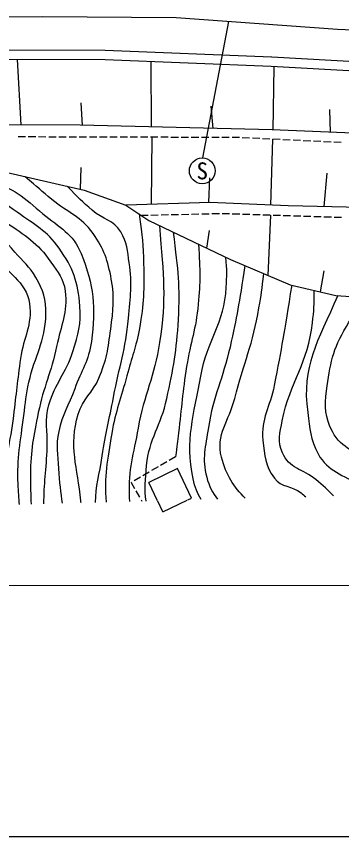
# Model space of a CAD drawing. Units: millimetres, scale not verified. Extents: x 40000 to 680000, y 20000 to 380000.
# Drawn here: x 105862 to 140978, y 205000 to 293619 of the extents above; entities that cross this region are included whole.
import ezdxf
from ezdxf.enums import TextEntityAlignment as Align

# ---------------------------------------------------------------- set-up
doc = ezdxf.new("R2010")
doc.units = ezdxf.units.MM
doc.header["$LTSCALE"] = 1000
for name, color, linetype, lineweight in [('M-BGD', 7, 'Continuous', 25), ('M-STR-HTXT', 7, 'Continuous', 13), ('M-TTL-BAND', 7, 'Continuous', 25)]:
    doc.layers.add(name, color=color, linetype=linetype, lineweight=lineweight)
doc.styles.add('ＭＳ ゴシック', font='')
doc.styles.get('ＭＳ ゴシック').set_extended_font_data('MS Gothic')

msp = doc.modelspace()

# ---------------------------------------------------------------- linework, layer by layer
at = {"layer": 'M-BGD'}
for p, q in [((90114, 293475), (108671, 293619)), ((108671, 293619), (123112, 293486)), ((123112, 293486), (140528, 292227)), ((125980, 278339), (128784, 293075)), ((140528, 292227), (157637, 291589)), ((115464, 289930), (95943, 289993)), ((133419, 289200), (115464, 289930)), ((115442, 288930), (95966, 288993)), ((106383, 281890), (105966, 288961)), ((133378, 288200), (115442, 288930)), ((153737, 288102), (133432, 289199)), ((120437, 281666), (120428, 288727)), ((153683, 287103), (133378, 288200)), ((133580, 281344), (133701, 288183)), ((113002, 281847), (112850, 284285)), ((127106, 281503), (126876, 283923)), ((139778, 281091), (139712, 283575)), ((112745, 281853), (95341, 281955)), ((133491, 281348), (112745, 281853)), ((151312, 280620), (133491, 281348)), ((106849, 280594), (106049, 280596)), ((107949, 280591), (107149, 280593)), ((109049, 280588), (108249, 280590)), ((110149, 280585), (109349, 280587)), ((111249, 280582), (110449, 280584)), ((112349, 280579), (111549, 280581)), ((113449, 280576), (112649, 280578)), ((114549, 280573), (113749, 280575)), ((115649, 280570), (114849, 280572)), ((116749, 280567), (115949, 280570)), ((117849, 280565), (117049, 280567)), ((118949, 280562), (118149, 280564)), ((120049, 280559), (119249, 280561)), ((121149, 280556), (120349, 280558)), ((120437, 273318), (120509, 280623)), ((122249, 280553), (121449, 280555)), ((123349, 280550), (122549, 280552)), ((124449, 280547), (123649, 280549)), ((125549, 280544), (124749, 280546)), ((126649, 280541), (125849, 280543)), ((127749, 280538), (126949, 280540)), ((128849, 280535), (128049, 280537)), ((129734, 280533), (129149, 280535)), ((129949, 280522), (129734, 280533)), ((131048, 280468), (130249, 280507)), ((132146, 280413), (131347, 280453)), ((133245, 280359), (132446, 280399)), ((133351, 273233), (133560, 280355)), ((134344, 280305), (133545, 280344)), ((135442, 280250), (134643, 280290)), ((136541, 280196), (135742, 280235)), ((137640, 280141), (136841, 280181)), ((138738, 280087), (137939, 280126)), ((139837, 280032), (139038, 280072)), ((140936, 279978), (140136, 280018)), ((104236, 276890), (113190, 274849)), ((112774, 274944), (112852, 277311)), ((139085, 273072), (139426, 276692)), ((126635, 273496), (126735, 276191)), ((113190, 274849), (117667, 273238)), ((126785, 273500), (117667, 273238)), ((117667, 273238), (120173, 271584)), ((135206, 273158), (126785, 273500)), ((150710, 272817), (135206, 273158)), ((120081, 272109), (119402, 272093)), ((121181, 272136), (120381, 272116)), ((122281, 272162), (121481, 272143)), ((123380, 272189), (122581, 272170)), ((124480, 272216), (123680, 272196)), ((125580, 272242), (124780, 272223)), ((126679, 272269), (125880, 272250)), ((127779, 272296), (126979, 272276)), ((128878, 272271), (128079, 272297)), ((129978, 272236), (129178, 272262)), ((131077, 272200), (130278, 272226)), ((132177, 272164), (131377, 272190)), ((133276, 272129), (132477, 272155)), ((133062, 265620), (133343, 272143)), ((134376, 272093), (133576, 272119)), ((135475, 272057), (134675, 272083)), ((120173, 271584), (128990, 267354)), ((136574, 272022), (135775, 272048)), ((137674, 271986), (136874, 272012)), ((138773, 271950), (137974, 271976)), ((139873, 271915), (139073, 271941)), ((140972, 271879), (140173, 271905)), ((126435, 268580), (126697, 270473)), ((128990, 267354), (135440, 264607)), ((138684, 263859), (139089, 266120)), ((135440, 264607), (140363, 263471)), ((140363, 263471), (144595, 263199)), ((122106, 245492), (121414, 245091)), ((123057, 246045), (122366, 245643)), ((123247, 244757), (120145, 243261)), ((121155, 244940), (120463, 244538)), ((124783, 241573), (123247, 244757)), ((119252, 243835), (118561, 243433)), ((120204, 244387), (119512, 243986)), ((118301, 243283), (118246, 243251)), ((118246, 243251), (118616, 242614)), ((121096, 241291), (120145, 243261)), ((118767, 242354), (119168, 241663)), ((119319, 241403), (119411, 241246)), ((121682, 240077), (121117, 241247)), ((121682, 240077), (124287, 241333)), ((124385, 241381), (124783, 241573))]:
    msp.add_line(p, q, dxfattribs=at)
msp.add_circle((125929, 276932), 1392, dxfattribs=at)
for points, knots in [([(79306, 278021), (81202, 276090), (81931, 275430), (83870, 274103), (86322, 272423), (87875, 271603), (90752, 270856), (93080, 270251), (94500, 270678), (96902, 270545), (99097, 270423), (100853, 271622), (102518, 270187), (103222, 269580), (103054, 268836), (103494, 268017), (104720, 265737), (106940, 265143), (107278, 262576), (107584, 260254), (106637, 258977), (106305, 256658), (105961, 254249), (105837, 252890), (105546, 250473), (105191, 247519), (104586, 245882), (104655, 242907), (104673, 242141), (104707, 241473), (104768, 240848)], [0, 0, 0, 0, 1, 1, 1, 2, 2, 2, 3, 3, 3, 4, 4, 4, 5, 5, 5, 6, 6, 6, 7, 7, 7, 8, 8, 8, 9, 9, 9, 10, 10, 10, 10]), ([(106180, 240886), (106126, 241559), (106086, 242276), (106048, 243070), (105908, 245982), (106303, 247615), (106660, 250508), (106834, 251915), (106913, 252709), (107216, 254094), (107847, 256979), (108985, 258476), (109054, 261428), (109092, 263040), (108747, 264000), (107962, 265408), (107283, 266625), (106591, 267096), (105675, 268146), (104661, 269308), (104207, 270096), (102982, 271034), (102290, 271564), (101755, 271657), (100905, 271846), (98608, 272356), (97212, 271550), (94882, 271878), (92611, 272199), (91331, 272456), (89161, 273199), (87009, 273937), (85696, 274398), (84020, 275936), (83315, 276583), (83003, 276864), (82352, 277730)], [0, 0, 0, 0, 1, 1, 1, 2, 2, 2, 3, 3, 3, 4, 4, 4, 5, 5, 5, 6, 6, 6, 7, 7, 7, 8, 8, 8, 9, 9, 9, 10, 10, 10, 11, 11, 11, 12, 12, 12, 12]), ([(84447, 277617), (85922, 276081), (86525, 275422), (88198, 274522), (89750, 273686), (90756, 273463), (92480, 273096), (94066, 272758), (94991, 272763), (96611, 272691), (98368, 272614), (99393, 273140), (101113, 272774), (102588, 272460), (103453, 272203), (104711, 271371), (106824, 269973), (108147, 269173), (109574, 267079), (110344, 265951), (110961, 265303), (111130, 263947), (111422, 261603), (110685, 260283), (110204, 257971), (109613, 255130), (108807, 253653), (108227, 250810), (107701, 248237), (107389, 246765), (107382, 244138), (107379, 242887), (107385, 241898), (107462, 240921)], [0, 0, 0, 0, 1, 1, 1, 2, 2, 2, 3, 3, 3, 4, 4, 4, 5, 5, 5, 6, 6, 6, 7, 7, 7, 8, 8, 8, 9, 9, 9, 10, 10, 10, 11, 11, 11, 11]), ([(108839, 240959), (108831, 243065), (109095, 244657), (109191, 247109), (109260, 248877), (108896, 249932), (109375, 251635), (110046, 254021), (111210, 255067), (111973, 257426), (112567, 259263), (112856, 260385), (112725, 262311), (112549, 264901), (111974, 266444), (110479, 268565), (109134, 270472), (107850, 271109), (105941, 272451), (104737, 273296), (104049, 273822), (102656, 274295), (100964, 274869), (99882, 274598), (98096, 274641), (96436, 274681), (95481, 274176), (93849, 274477), (92043, 274811), (91093, 275304), (89427, 276077), (88341, 276581), (87951, 276777), (86709, 277494)], [0, 0, 0, 0, 1, 1, 1, 2, 2, 2, 3, 3, 3, 4, 4, 4, 5, 5, 5, 6, 6, 6, 7, 7, 7, 8, 8, 8, 9, 9, 9, 10, 10, 10, 11, 11, 11, 11]), ([(93145, 277182), (94520, 276420), (95127, 276203), (96482, 275824), (98927, 275142), (100517, 276405), (102980, 275792), (105528, 275157), (106710, 273984), (108725, 272301), (110514, 270807), (111985, 270151), (112846, 267986), (114224, 264521), (114459, 262201), (113963, 258506), (113681, 256405), (112879, 255382), (112160, 253388), (111506, 251576), (110824, 250655), (110432, 248769), (110113, 247234), (110315, 246319), (110410, 244754), (110499, 243289), (110625, 242144), (110818, 241012)], [0, 0, 0, 0, 1, 1, 1, 2, 2, 2, 3, 3, 3, 4, 4, 4, 5, 5, 5, 6, 6, 6, 7, 7, 7, 8, 8, 8, 9, 9, 9, 9]), ([(112842, 241067), (112837, 241132), (112831, 241196), (112825, 241262), (112492, 244915), (111469, 247142), (112543, 250649), (113055, 252319), (114081, 252921), (114770, 254526), (115610, 256484), (115767, 257717), (116045, 259829), (116319, 261914), (116486, 263143), (116112, 265213), (115743, 267262), (115319, 268448), (114145, 270167), (112874, 272029), (111408, 272376), (109688, 273833), (108560, 274788), (108199, 275096), (106818, 276301)], [0, 0, 0, 0, 1, 1, 1, 2, 2, 2, 3, 3, 3, 4, 4, 4, 5, 5, 5, 6, 6, 6, 7, 7, 7, 8, 8, 8, 8]), ([(114421, 241110), (114405, 242809), (114851, 244149), (115135, 246141), (115491, 248631), (115873, 249995), (116345, 252466), (116981, 255799), (117647, 257622), (117971, 260999), (118194, 263325), (118368, 264666), (118046, 266980), (117859, 268325), (117827, 269169), (117126, 270331), (116347, 271621), (115200, 271686), (114057, 272667), (112944, 273623), (112577, 273999), (111348, 275269)], [0, 0, 0, 0, 1, 1, 1, 2, 2, 2, 3, 3, 3, 4, 4, 4, 5, 5, 5, 6, 6, 6, 7, 7, 7, 7]), ([(119116, 272281), (119466, 269788), (119543, 269001), (119602, 266886), (119678, 264149), (119619, 262587), (119140, 259891), (118780, 257864), (118316, 256786), (117793, 254795), (117152, 252359), (116582, 251040), (116162, 248556), (115673, 245665), (115337, 243903), (115554, 241141)], [0, 0, 0, 0, 1, 1, 1, 2, 2, 2, 3, 3, 3, 4, 4, 4, 5, 5, 5, 5]), ([(121306, 271040), (121762, 265333), (122057, 263280), (121323, 258397), (120769, 254711), (119662, 252810), (119006, 249141), (118498, 246298), (117915, 244697), (118038, 241811), (118046, 241602), (118055, 241402), (118063, 241209)], [0, 0, 0, 0, 1, 1, 1, 2, 2, 2, 3, 3, 3, 4, 4, 4, 4]), ([(119867, 241258), (119656, 242486), (119789, 243583), (119927, 245086), (120196, 248024), (121485, 249435), (122099, 252322), (122800, 255624), (123180, 257501), (123359, 260872), (123555, 264558), (123352, 266005), (122832, 270308)], [0, 0, 0, 0, 1, 1, 1, 2, 2, 2, 3, 3, 3, 4, 4, 4, 4]), ([(125544, 269007), (125692, 266012), (125731, 265040), (125498, 262514), (125253, 259859), (124669, 258436), (124246, 255803), (123797, 253012), (123714, 251425), (123372, 248619), (123249, 247613), (123211, 247299), (123057, 246045)], [0, 0, 0, 0, 1, 1, 1, 2, 2, 2, 3, 3, 3, 4, 4, 4, 4]), ([(125813, 241419), (125420, 242053), (125127, 242755), (124942, 243669), (124077, 247928), (125027, 250482), (125768, 254765), (126433, 258607), (128358, 260464), (128521, 264359), (128574, 265626), (128627, 266163), (128469, 267604)], [0, 0, 0, 0, 1, 1, 1, 2, 2, 2, 3, 3, 3, 4, 4, 4, 4]), ([(130538, 266695), (129884, 262485), (129698, 261292), (128930, 257875), (128160, 254452), (127123, 252669), (126600, 249200), (126288, 247124), (125863, 245856), (126408, 243829), (126672, 242846), (127054, 242109), (127566, 241467)], [0, 0, 0, 0, 1, 1, 1, 2, 2, 2, 3, 3, 3, 4, 4, 4, 4]), ([(130574, 241549), (129305, 242811), (128535, 244023), (128015, 245985), (127363, 248446), (128825, 249875), (129444, 252345), (130404, 256178), (131410, 258219), (132056, 262117), (132295, 263561), (132397, 264079), (132569, 265830)], [0, 0, 0, 0, 1, 1, 1, 2, 2, 2, 3, 3, 3, 4, 4, 4, 4]), ([(135597, 264571), (134733, 259325), (134532, 257945), (133701, 253725), (133247, 251416), (132238, 250164), (132484, 247823), (132659, 246167), (132726, 245078), (133722, 243743), (134493, 242710), (135582, 242922), (136603, 242136), (136781, 241999), (136950, 241862), (137111, 241726)], [0, 0, 0, 0, 1, 1, 1, 2, 2, 2, 3, 3, 3, 4, 4, 4, 5, 5, 5, 5]), ([(140112, 241808), (139555, 242371), (138964, 242966), (138210, 243567), (136794, 244697), (135290, 244794), (134587, 246464), (134062, 247710), (134304, 248600), (134568, 249927), (135415, 254170), (137395, 256207), (137834, 260511), (137972, 261873), (138061, 262423), (138024, 264011)], [0, 0, 0, 0, 1, 1, 1, 2, 2, 2, 3, 3, 3, 4, 4, 4, 5, 5, 5, 5]), ([(140558, 263459), (138390, 258379), (136609, 255871), (137324, 250829), (137577, 249047), (137581, 247941), (138439, 246359), (139502, 244399), (141147, 244173), (142963, 242880), (143412, 242560), (143794, 242233), (144150, 241917)], [0, 0, 0, 0, 1, 1, 1, 2, 2, 2, 3, 3, 3, 4, 4, 4, 4]), ([(148185, 242027), (146610, 242697), (145921, 244101), (144358, 245301), (142632, 246626), (140995, 246831), (139993, 248762), (139190, 250310), (139132, 251450), (139355, 253179), (139718, 255987), (140010, 257693), (141491, 260106), (142300, 261424), (142698, 261993), (143908, 263244)], [0, 0, 0, 0, 1, 1, 1, 2, 2, 2, 3, 3, 3, 4, 4, 4, 5, 5, 5, 5])]:
    msp.add_open_spline(points, degree=3, knots=knots, dxfattribs=at)
at = {"layer": 'M-STR-HTXT'}
msp.add_line((64753, 232134), (263214, 232134), dxfattribs=at)
at = {"layer": 'M-TTL-BAND'}
msp.add_line((40000, 205000), (579000, 205000), dxfattribs=at)

# ---------------------------------------------------------------- texts
at = {"layer": 'M-BGD', "style": 'ＭＳ ゴシック'}
msp.add_text('S', height=1833, dxfattribs=at).set_placement((125929, 276932), align=Align.MIDDLE_CENTER)

doc.saveas('drawing.dxf')
